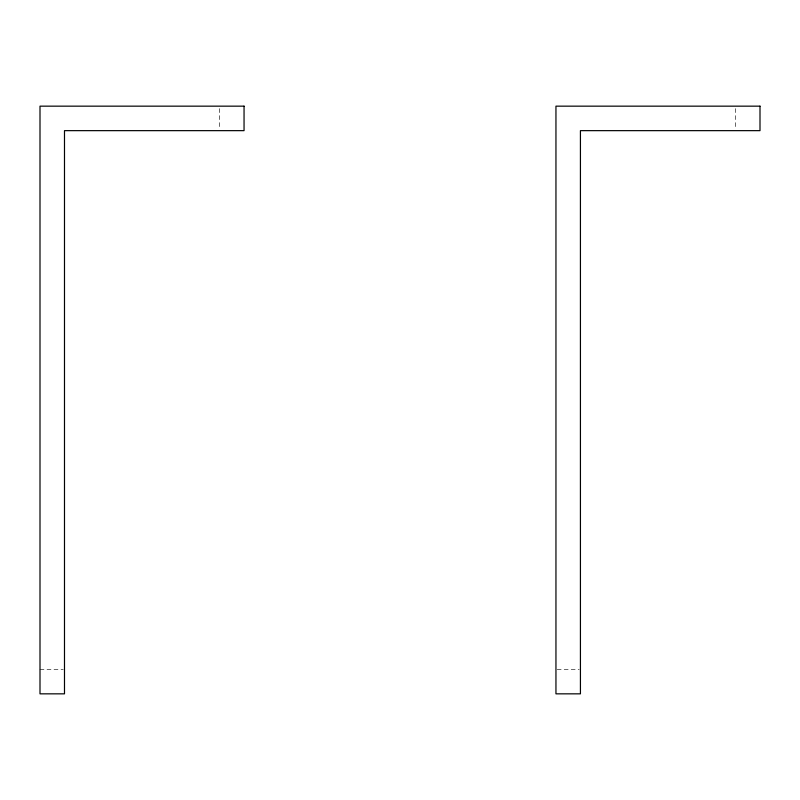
<?xml version="1.0" encoding="UTF-8"?>
<svg xmlns="http://www.w3.org/2000/svg" width="800" height="800" viewBox="0 0 800 800"><rect width="100%" height="100%" fill="white"/><g stroke="black" fill="none" stroke-linecap="round" stroke-linejoin="round"><path stroke-width="0.6" stroke-dasharray="4 3" d="M40 669.35L63.26 669.35M557.17 669.35L579.21 669.35M735.51 108.61L735.51 129.43M219.57 108.61L219.57 129.43"/><path stroke-width="1.2" d="M244.05 106.16L40 106.16L40 693.84L64.49 693.84L64.49 130.65L244.05 130.65L244.05 106.16M760 106.16L555.95 106.16L555.95 693.84L580.43 693.84L580.43 130.65L760 130.65L760 106.16"/></g></svg>
